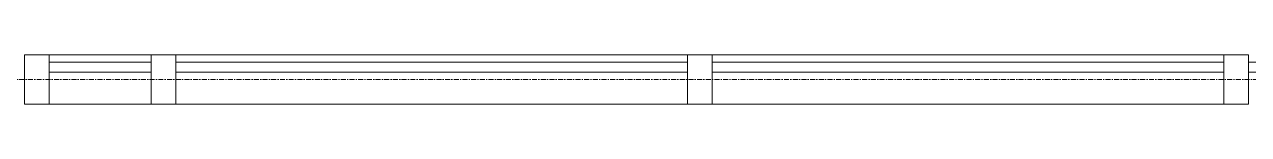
# Model space of a CAD drawing. Header units: inches. Extents: x -1714 to 6424, y -1550 to 970.
# Drawn here: x -536.9 to -413.6, y 664.7 to 669.7 of the extents above; entities that cross this region are included whole.
import ezdxf

# ---------------------------------------------------------------- set-up
doc = ezdxf.new("R2010")
doc.units = ezdxf.units.IN
doc.header["$MEASUREMENT"] = 0
doc.linetypes.add('Grid Line 1_2_', pattern=[0.875, 0.5, -0.125, 0.125, -0.125])
for name, color, linetype, lineweight in [('A-GLAZ-CURT', 52, 'Continuous', 9), ('A-GLAZ-CWMG', 51, 'Continuous', 9), ('S-GRID', 1, 'Continuous', 9)]:
    doc.layers.add(name, color=color, linetype=linetype, lineweight=lineweight)

# ---------------------------------------------------------------- blocks, each defined once
blk = doc.blocks.new('System Panel - Glazed-1359491-L1 - Architectural')
at = {"layer": 'A-GLAZ-CURT', "lineweight": 13}
for p, q in [((5.125, 1.75), (-5.125, 1.75)), ((-5.125, 1.75), (-5.125, 0.75)), ((5.125, 0.75), (5.125, 1.75)), ((-5.125, 0.75), (5.125, 0.75))]:
    blk.add_line(p, q, dxfattribs=at)
blk = doc.blocks.new('System Panel - Glazed-1332336-L1 - Architectural')
at = {"layer": 'A-GLAZ-CURT', "lineweight": 13}
for p, q in [((25.75, 1.75), (-25.75, 1.75)), ((-25.75, 1.75), (-25.75, 0.75)), ((25.75, 0.75), (25.75, 1.75)), ((-25.75, 0.75), (25.75, 0.75))]:
    blk.add_line(p, q, dxfattribs=at)
blk = doc.blocks.new('System Panel - Glazed-1332247-L1 - Architectural')
at = {"layer": 'A-GLAZ-CURT', "lineweight": 13}
for p, q in [((25.75, 1.75), (-25.75, 1.75)), ((-25.75, 1.75), (-25.75, 0.75)), ((25.75, 0.75), (25.75, 1.75)), ((-25.75, 0.75), (25.75, 0.75))]:
    blk.add_line(p, q, dxfattribs=at)
blk = doc.blocks.new('Rectangular Mullion - 2_5_ x 5_ rectangular-1332245-L1 - Architectural')
at = {"layer": 'A-GLAZ-CWMG'}
for p, q in [((1292.65, -339.54), (1292.65, -288.04)), ((1297.65, -288.04), (1297.65, -339.54))]:
    blk.add_line(p, q, dxfattribs=at)
blk = doc.blocks.new('Rectangular Mullion - 2_5_ x 5_ rectangular-1332234-L1 - Architectural')
at = {"layer": 'A-GLAZ-CWMG', "lineweight": 20}
for p, q in [((-1.25, 2.5), (1.25, 2.5)), ((-1.25, -2.5), (-1.25, 2.5)), ((1.25, 2.5), (1.25, -2.5)), ((1.25, -2.5), (-1.25, -2.5))]:
    blk.add_line(p, q, dxfattribs=at)
blk = doc.blocks.new('Rectangular Mullion - 2_5_ x 5_ rectangular-1332267-L1 - Architectural')
at = {"layer": 'A-GLAZ-CWMG', "lineweight": 20}
for p, q in [((0, 2.5), (-2.5, 2.5)), ((-2.5, 2.5), (-2.5, -2.5)), ((0, -2.5), (0, 2.5)), ((-2.5, -2.5), (0, -2.5))]:
    blk.add_line(p, q, dxfattribs=at)
blk = doc.blocks.new('Rectangular Mullion - 2_5_ x 5_ rectangular-1332330-L1 - Architectural')
at = {"layer": 'A-GLAZ-CWMG'}
for p, q in [((1292.65, -393.54), (1292.65, -342.04)), ((1297.65, -393.54), (1297.65, -342.04))]:
    blk.add_line(p, q, dxfattribs=at)
blk = doc.blocks.new('Rectangular Mullion - 2_5_ x 5_ rectangular-1359489-L1 - Architectural')
at = {"layer": 'A-GLAZ-CWMG'}
for p, q in [((-524.1, 669.71), (-534.35, 669.71)), ((-524.1, 664.71), (-534.35, 664.71))]:
    blk.add_line(p, q, dxfattribs=at)

msp = doc.modelspace()

# ---------------------------------------------------------------- linework, layer by layer
at = {"layer": 'S-GRID', "linetype": 'Grid Line 1_2_'}
msp.add_line((-1714.24651, 667.21004), (1936.33324, 667.21004), dxfattribs=at)

# ---------------------------------------------------------------- block references
at = {"layer": 'A-GLAZ-CURT'}
for name, p in [('System Panel - Glazed-1359491-L1 - Architectural', (-529.22579, 667.21004)), ('System Panel - Glazed-1332247-L1 - Architectural', (-495.85079, 667.21004)), ('System Panel - Glazed-1332336-L1 - Architectural', (-441.85079, 667.21004)), ('System Panel - Glazed-1332247-L1 - Architectural', (-387.85079, 667.21004))]:
    msp.add_blockref(name, p, dxfattribs=at)
at = {"layer": 'A-GLAZ-CWMG'}
for name, p, rotation in [('Rectangular Mullion - 2_5_ x 5_ rectangular-1332267-L1 - Architectural', (-536.85079, 667.21004), 180), ('Rectangular Mullion - 2_5_ x 5_ rectangular-1332245-L1 - Architectural', (-809.64076, -627.93917), 90), ('Rectangular Mullion - 2_5_ x 5_ rectangular-1332330-L1 - Architectural', (-809.64076, -627.93917), 89.99999999999982)]:
    msp.add_blockref(name, p, dxfattribs=dict(at, rotation=rotation))
msp.add_blockref('Rectangular Mullion - 2_5_ x 5_ rectangular-1359489-L1 - Architectural', (0, 0), dxfattribs=at)
at = {"layer": 'A-GLAZ-CWMG', "extrusion": (0, 0, -1), "rotation": 180}
for p in [(522.85079, 667.21004), (468.85079, 667.21004), (414.85079, 667.21004)]:
    msp.add_blockref('Rectangular Mullion - 2_5_ x 5_ rectangular-1332234-L1 - Architectural', p, dxfattribs=at)

doc.saveas('drawing.dxf')
